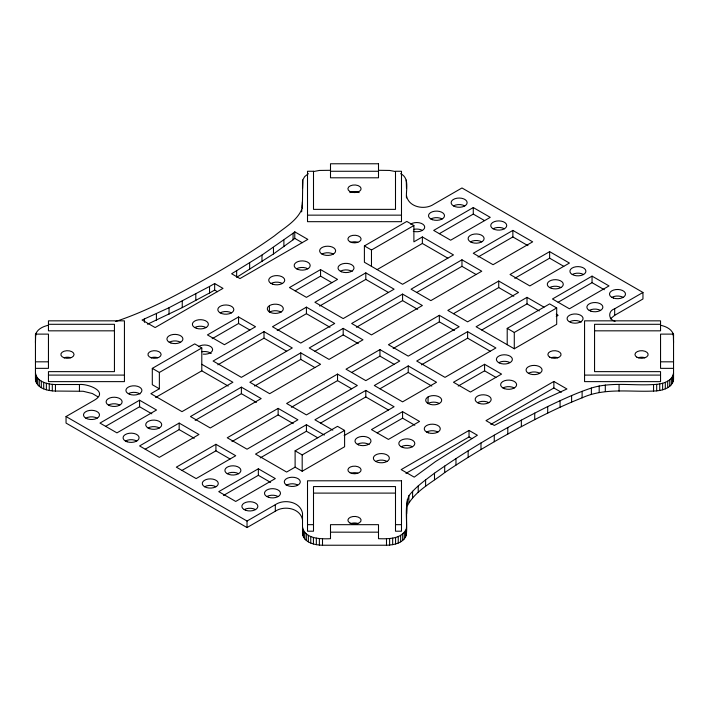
<?xml version="1.0" encoding="UTF-8"?>
<svg xmlns="http://www.w3.org/2000/svg" width="709" height="709" viewBox="0 0 709 709"><rect width="100%" height="100%" fill="white"/><g stroke="black" fill="none" stroke-linecap="round" stroke-linejoin="round"><path stroke-width="1.06" d="M302.388 204.963L302.371 208.278L302.752 180.033L304.684 176.603L308.362 173.678M302.513 519.83C300.394 508.167 284.176 505.189 275.314 511.242L247.033 527.567L66.043 423.078L66.043 416.546L247.033 521.035L275.314 504.711C284.176 498.657 300.394 501.635 302.513 513.298L302.513 533.691C303.753 542.677 314.885 545.106 322.506 545.23L386.494 545.23C393.823 545.053 403.253 543.112 406.248 535.49C407.781 522.373 404.095 508.282 408.889 495.768C415.864 486.649 425.453 480.055 434.493 473.187C470.306 447.911 508.513 426.144 547.702 406.567C561.945 399.699 576.346 393.016 591.377 388.036C611.433 381.69 632.951 385.918 653.556 384.517C661.178 384.393 672.3 381.965 673.55 372.969M406.487 533.691L406.629 507.254M301.653 211.876L302.371 201.746M406.629 513.777L407.347 499.304M35.45 336.031C35.92 329.65 42.806 326.468 48.301 325.28M35.45 342.562L35.698 334.223M406.248 535.49L406.487 527.159M407.347 505.836C415.164 490.788 431.79 482.74 444.694 472.575C465.122 458.767 486.285 446.094 507.795 434.05C531.945 420.765 556.432 407.923 582.116 397.829C604.555 387.539 629.778 392.174 653.556 391.049C661.178 390.916 672.3 388.497 673.55 379.501L673.55 334.116L660.549 334.116L660.549 368.352L673.55 368.352M302.513 527.159C304.905 539.15 320.964 539.07 330.5 538.698L330.5 524.669L378.5 524.669L378.5 538.698C387.956 538.946 401.719 539.283 406.248 528.967M301.653 209.696C296.318 221.376 284.025 227.899 274.507 235.813C255.293 249.559 235.149 261.94 214.738 273.807C182.771 291.665 150.565 309.957 115.673 321.496M610.289 318.926L614.676 315.319L642.957 298.985L642.957 292.454L461.967 187.965L433.686 204.289C424.824 210.343 408.606 207.365 406.487 195.702M293.065 233.261L294.776 231.852L307.839 239.394L239.97 278.575L231.63 273.763L261.984 255.054L293.065 233.261L293.065 239.784L273.47 253.964L236.664 277.334L236.664 270.803M293.065 239.784L294.776 238.384L294.776 231.852M269.686 305.535L269.934 305.366A8.003 4.617 0 0 1 280.48 305.26A8.003 4.617 0 0 1 282.04 311.278L279.638 312.669A8.003 4.617 0 0 1 269.207 311.765A8.003 4.617 0 0 1 269.393 305.676L269.393 312.208M269.686 312.066L269.934 311.898A8.003 4.617 0 0 1 281.234 312.208M428.059 396.969L426.96 397.722A8.003 4.617 0 0 0 428.52 403.74A8.003 4.617 0 0 0 439.066 403.634L439.607 403.324A8.003 4.617 0 0 0 439.793 397.235A8.003 4.617 0 0 0 429.362 396.331L428.059 396.969L428.059 403.501L429.362 402.863A8.003 4.617 0 0 1 439.066 403.332M642.957 292.454L614.676 308.787C607.746 310.905 608.216 319.635 615.066 321.31M66.043 416.546L94.324 400.213C109.576 391.421 87.42 383.569 79.443 384.517L55.444 384.517C47.822 384.393 36.7 381.965 35.45 372.969M238.552 316.95L207.445 334.905L224.416 344.707L255.524 326.743L238.552 316.95L238.552 323.481L212.159 338.716M320.565 269.597L289.458 287.562L306.421 297.355L337.528 279.399L320.565 269.597L320.565 276.129L295.112 290.823M201.79 347.968L159.365 372.455L159.365 388.789L152.302 384.703L152.302 368.379L194.718 343.883L201.79 347.968L201.79 370.825L155.599 397.492M364.399 245.926L406.815 221.43L413.888 225.515L413.888 241.84L422.369 236.948L453.476 254.903L402.579 284.291L364.399 262.25L364.399 245.926L371.472 250.002L413.888 225.515M139.576 400.213L99.978 423.078L116.95 432.871L156.538 410.015L139.576 400.213L139.576 406.744L105.641 426.339M159.365 388.789L150.884 393.681L181.991 411.645L232.898 382.257L201.79 364.293M473.275 207.551L433.686 230.416L450.649 240.209L490.247 217.353L473.275 207.551L473.275 214.083L439.341 233.678M264.005 331.644L213.099 361.032L241.379 377.356L292.285 347.968L264.005 331.644L264.005 338.175L217.814 364.843M306.421 307.148L272.486 326.743L300.767 343.067L334.701 323.481L306.421 307.148L306.421 313.679L277.201 330.554M365.809 272.868L314.911 302.256L343.191 318.58L394.089 289.192L365.809 272.868L365.809 279.399L319.617 306.066M377.126 269.597L422.369 243.471L447.822 258.173M179.164 423.078L139.576 445.934L159.365 457.358L198.963 434.502L179.164 423.078L179.164 429.61L145.23 449.196M241.379 387.158L190.473 416.546L210.272 427.97L261.178 398.582L241.379 387.158L241.379 393.681L195.188 420.357M300.767 352.869L249.86 382.257L269.659 393.681L320.565 364.293L300.767 352.869L300.767 359.401L254.575 386.068M343.191 328.373L309.248 347.968L329.047 359.401L362.981 339.806L343.191 328.373L343.191 334.905L314.911 351.239M402.579 294.093L351.673 323.481L371.472 334.905L422.369 305.517L402.579 294.093L402.579 300.616L356.388 327.292M461.967 259.804L411.06 289.192L430.859 300.616L481.757 271.228L461.967 259.804L461.967 266.336L416.715 292.454M512.864 230.416L473.275 253.273L493.074 264.696L532.663 241.84L512.864 230.416L512.864 236.948L477.99 257.083M215.926 444.304L176.337 467.16L196.136 478.584L235.725 455.727L215.926 444.304L215.926 450.827L181.991 470.421M278.141 408.384L227.243 437.772L247.033 449.196L297.94 419.808L278.141 408.384L278.141 414.907L231.958 441.583M337.528 374.095L286.631 403.483L306.421 414.907L357.327 385.519L337.528 374.095L337.528 380.627L291.346 407.294M379.953 349.599L346.019 369.194L365.809 380.627L399.752 361.032L379.953 349.599L379.953 356.131L351.673 372.464M439.341 315.319L388.435 344.707L408.233 356.131L459.14 326.743L439.341 315.319L439.341 321.842L393.149 348.518M498.728 281.03L447.822 310.418L467.621 321.842L518.527 292.454L498.728 281.03L498.728 287.562L453.476 313.679M549.635 251.642L510.037 274.498L529.836 285.922L569.424 263.066L549.635 251.642L549.635 258.173L514.752 278.309M324.332 435.051L306.421 424.709L255.524 454.097L286.631 472.052L295.112 467.16L302.185 471.237L344.601 446.75L344.601 430.425L337.528 426.339L295.112 450.827L295.112 467.16M344.131 435.592L394.089 406.744L365.809 390.42L314.911 419.808L332.822 430.15M408.233 365.933L374.299 385.519L402.579 401.852L436.514 382.257L408.233 365.933L408.233 372.464L379.953 388.789M467.621 331.644L416.715 361.032L444.995 377.356L495.901 347.968L467.621 331.644L467.621 338.175L421.43 364.843M543.971 307.148L527.009 297.355L476.102 326.743L514.282 348.784L556.698 324.297L556.698 307.963L549.635 303.886L507.21 328.373L507.21 344.707M260.23 457.908L306.421 431.24L317.738 437.772M320.565 423.078L365.809 396.951L388.435 410.015M481.757 330.013L527.009 303.886L539.265 310.959M258.351 468.791L218.753 491.647L235.725 501.449L275.314 478.584L258.351 468.791L258.351 475.322L223.468 495.458M592.05 276.129L552.462 298.985L569.424 308.787L609.022 285.922L592.05 276.129L592.05 282.661L558.116 302.256M295.112 450.827L302.185 454.912L344.601 430.425M507.21 328.373L514.282 332.459L556.698 307.963M556.228 316.4L558.116 315.319L556.228 314.229M402.579 411.645L371.472 429.601L388.435 439.403L419.542 421.438L402.579 411.645L402.579 418.177L377.126 432.871M484.584 364.293L453.476 382.257L470.448 392.05L501.555 374.095L484.584 364.293L484.584 370.825L458.191 386.068M469.03 430.425L401.161 469.606L414.224 477.148L435.53 461.568L477.37 435.237L469.03 430.425L469.03 436.957L405.938 473.382M553.871 381.442L486.002 420.623L494.341 425.435L539.948 401.285L566.934 388.984L553.871 381.442L553.871 387.974L490.779 424.399M209.536 286.463L214.659 283.565L222.998 288.377L155.129 327.558L142.066 320.016L169.052 307.715L209.536 286.463L209.536 292.994L182.248 307.617L147.481 324.235M209.536 292.994L214.659 290.087L217.441 291.7M313.422 171.56L319.378 170.444L330.5 170.302M378.5 170.302L389.622 170.444L395.578 171.56M330.5 171.268L378.5 171.268M307.511 215.146L401.489 215.146M48.451 324.305L114.441 324.305L114.441 371.64L48.451 371.64L48.451 381.628L124.438 381.628L124.438 320.84L48.451 320.84L48.451 330.828L114.441 330.828M660.549 324.305L594.559 324.305L594.559 371.64L660.549 371.64L660.549 381.628L584.562 381.628L584.562 320.84L660.549 320.84L660.549 330.828L594.559 330.828M35.45 361.82L48.451 361.82M660.549 361.82L673.55 361.82M35.45 368.352L48.451 368.352L48.451 334.116L35.45 334.116L35.45 379.501C36.7 388.497 47.822 390.916 55.444 391.049L83.157 391.271L92.338 393.522L97.78 396.739M48.451 375.096L124.438 375.096M584.562 375.096L660.549 375.096M313.502 493.101L395.498 493.101M307.511 524.669L313.502 524.669M395.498 524.669L401.489 524.669M330.5 532.167L378.5 532.167M660.699 325.28C666.194 326.468 673.08 329.65 673.55 336.031M473.275 214.083L484.584 220.614M512.864 236.948L527.948 245.651M549.635 258.173L563.77 266.336M592.05 282.661L604.307 289.733M461.967 266.336L476.102 274.498M498.728 287.562L513.812 296.265M294.776 238.384L302.238 242.691M365.809 279.399L388.435 292.454M402.579 300.616L417.654 309.328M439.341 321.842L454.425 330.554M467.621 338.175L490.247 351.239M553.871 387.974L561.342 392.281M320.565 276.129L331.874 282.661M484.584 370.825L495.901 377.356M306.421 313.679L329.995 327.292M343.191 334.905L358.267 343.617M379.953 356.131L394.089 364.293M408.233 372.464L431.799 386.068M469.03 436.957L471.813 438.561M238.552 323.481L249.86 330.013M264.005 338.175L286.631 351.239M300.767 359.401L314.911 367.563M337.528 380.627L351.673 388.789M402.579 418.177L414.827 425.249M201.79 370.825L228.183 386.068M241.379 393.681L256.463 402.393M278.141 414.907L293.225 423.619M152.302 368.379L159.365 372.455M139.576 406.744L151.823 413.826M179.164 429.61L194.248 438.313M215.926 450.827L230.071 458.998M258.351 475.322L270.599 482.395M400.638 173.678C409.935 178.119 405.734 190.047 406.487 197.962M673.55 342.562L673.302 334.223M406.487 188.372L406.248 180.033M673.302 374.777L673.302 381.309M672.575 332.459L672.575 334.639M672.575 376.541L672.575 383.073M671.37 378.216L671.37 384.748M669.73 379.758L669.73 386.29M667.692 381.132L667.692 387.663M665.308 382.311L665.308 388.842M662.631 383.259L662.631 389.79M659.733 383.95L659.733 390.482M656.685 384.375L656.685 390.907M653.556 384.517L653.556 391.049M619.072 384.597L619.072 391.129M614.676 308.787L614.676 315.319M605.309 385.014L605.309 391.545M599.185 385.9L599.185 392.432M591.377 388.036L591.377 394.567M582.116 391.297L582.116 397.829M571.614 395.551L571.614 402.083M560.066 400.682L560.066 407.214M547.702 406.567L547.702 413.099M534.728 413.09L534.728 419.622M527.009 297.355L527.009 303.886M521.354 420.109L521.354 426.641M514.282 332.459L514.282 348.784M507.795 427.518L507.795 434.05M494.262 435.193L494.262 441.725M480.977 443.001L480.977 449.533M468.144 450.827L468.144 457.358M455.976 458.555L455.976 465.086M444.694 466.043L444.694 472.575M434.493 473.187L434.493 479.709M425.604 479.851L425.604 486.383M422.369 236.948L422.369 243.471M418.23 485.913L418.23 492.445M412.594 491.266L412.594 497.789M408.889 495.768L408.889 502.3M405.513 530.722L405.513 537.254M404.316 532.397L404.316 538.929M402.677 533.939L402.677 540.471M400.638 535.322L400.638 541.853M398.245 536.5L398.245 543.032M395.578 537.44L395.578 543.971M392.671 538.14L392.671 544.672M389.622 538.556L389.622 545.088M386.494 538.698L386.494 545.23M371.472 250.002L371.472 266.336M365.809 390.42L365.809 396.951M322.506 538.698L322.506 545.23M319.378 538.556L319.378 545.088M316.329 538.14L316.329 544.672M313.422 537.44L313.422 543.971M310.755 536.5L310.755 543.032M308.362 535.322L308.362 541.853M306.421 424.709L306.421 431.24M306.323 533.939L306.323 540.471M304.684 532.397L304.684 538.929M303.487 530.722L303.487 537.254M302.752 180.033L302.513 188.372L302.513 181.841M302.752 528.967L302.752 535.49M302.185 454.912L302.185 471.237M283.892 240.138L283.892 246.67M275.314 504.711L275.314 511.242M273.47 247.432L273.47 253.964M261.984 255.054L261.984 261.586M249.648 262.879L249.648 269.411M247.033 521.035L247.033 527.567M214.659 283.565L214.659 290.087M195.808 293.969L195.808 300.501M182.248 301.086L182.248 307.617M169.052 307.715L169.052 314.247M156.414 313.733L156.414 320.264M144.494 319.032L144.494 322.294M79.443 384.517L79.443 391.049M55.444 384.517L55.444 391.049M52.315 384.375L52.315 390.907M49.267 383.95L49.267 390.482M46.369 383.259L46.369 389.79M43.692 382.311L43.692 388.842M41.308 381.132L41.308 387.663M39.27 379.758L39.27 386.29M37.63 378.216L37.63 384.748M36.425 332.459L36.425 334.639M36.425 376.541L36.425 383.073M35.698 374.777L35.698 381.309M351.203 523.464A6.603 3.811 0 0 1 357.797 523.464M351.203 473.187A6.603 3.811 0 0 1 357.797 473.187M286.179 485.399A8.003 4.617 0 0 1 297.452 484.859M357.815 444.038A8.003 4.617 0 0 1 369.088 444.578M204.617 486.746A8.003 4.617 0 0 0 218 484.681A8.003 4.617 0 0 0 208.207 479.027A8.003 4.617 0 0 0 204.617 486.746A8.003 4.617 0 0 1 215.926 486.746M227.243 473.692A8.003 4.617 0 0 0 240.626 471.618A8.003 4.617 0 0 0 230.824 465.964A8.003 4.617 0 0 0 227.243 473.692A8.003 4.617 0 0 1 238.552 473.692M244.206 509.611A8.003 4.617 0 0 1 255.524 509.611M266.832 496.548A8.003 4.617 0 0 1 278.141 496.548M401.161 446.75A8.003 4.617 0 0 1 412.47 446.75M426.614 432.056A8.003 4.617 0 0 1 437.923 432.056M375.708 461.444A8.003 4.617 0 0 0 389.09 459.37A8.003 4.617 0 0 0 379.297 453.716A8.003 4.617 0 0 0 375.708 461.444A8.003 4.617 0 0 1 387.025 461.444M64.147 357.735A6.603 3.811 0 0 1 70.74 357.735M151.23 357.735A6.603 3.811 0 0 1 157.832 357.735M128.746 393.424A8.003 4.617 0 0 1 140.019 393.965M201.914 351.788A8.003 4.617 0 0 1 211.185 353.499M198.511 346.621A8.003 4.617 0 0 1 212.142 348.039A8.003 4.617 0 0 1 203.191 354.146M85.842 418.177A8.003 4.617 0 0 0 99.225 416.103A8.003 4.617 0 0 0 89.431 410.449A8.003 4.617 0 0 0 85.842 418.177A8.003 4.617 0 0 1 97.151 418.177M108.468 405.114A8.003 4.617 0 0 0 121.851 403.04A8.003 4.617 0 0 0 112.049 397.386A8.003 4.617 0 0 0 108.468 405.114A8.003 4.617 0 0 1 119.777 405.114M148.057 427.97A8.003 4.617 0 0 1 159.365 427.97M125.431 441.033A8.003 4.617 0 0 1 136.748 441.033M220.171 312.864A8.003 4.617 0 0 0 233.553 310.799A8.003 4.617 0 0 0 223.76 305.136A8.003 4.617 0 0 0 220.171 312.864A8.003 4.617 0 0 1 231.48 312.864M194.718 327.558A8.003 4.617 0 0 1 206.027 327.558M169.265 342.252A8.003 4.617 0 0 1 180.582 342.252M349.829 192.609A6.603 3.811 0 0 1 359.171 192.609M351.203 242.283A6.603 3.811 0 0 1 357.797 242.283M414.012 229.335A8.003 4.617 0 0 1 421.882 230.159M340.852 270.971A8.003 4.617 0 0 1 352.125 271.512M410.608 224.159A8.003 4.617 0 0 1 421.332 223.379A8.003 4.617 0 0 1 423.627 229.477A8.003 4.617 0 0 1 413.303 231.32M453.476 205.92A8.003 4.617 0 0 0 466.859 203.855A8.003 4.617 0 0 0 457.066 198.192A8.003 4.617 0 0 0 453.476 205.92A8.003 4.617 0 0 1 464.794 205.92M493.074 228.777A8.003 4.617 0 0 0 506.456 226.712A8.003 4.617 0 0 0 496.654 221.057A8.003 4.617 0 0 0 493.074 228.777A8.003 4.617 0 0 1 504.383 228.777M470.448 241.84A8.003 4.617 0 0 1 481.757 241.84M430.859 218.984A8.003 4.617 0 0 1 442.168 218.984M296.53 268.782A8.003 4.617 0 0 1 307.839 268.782M271.077 283.476A8.003 4.617 0 0 1 282.386 283.476M321.975 254.088A8.003 4.617 0 0 0 335.357 252.014A8.003 4.617 0 0 0 325.564 246.36A8.003 4.617 0 0 0 321.975 254.088A8.003 4.617 0 0 1 333.292 254.088M638.26 357.735A6.603 3.811 0 0 1 644.853 357.735M551.168 357.735A6.603 3.811 0 0 1 557.77 357.735M569.912 321.585A8.003 4.617 0 0 1 581.185 322.125M499.827 362.131A8.003 4.617 0 0 1 509.549 362.405M572.252 274.498A8.003 4.617 0 0 0 585.634 272.424A8.003 4.617 0 0 0 575.841 266.77A8.003 4.617 0 0 0 572.252 274.498A8.003 4.617 0 0 1 583.569 274.498M549.635 287.562A8.003 4.617 0 0 1 560.943 287.562M611.849 297.355A8.003 4.617 0 0 1 623.158 297.355M589.223 310.418A8.003 4.617 0 0 1 600.532 310.418M502.973 387.974A8.003 4.617 0 0 1 514.282 387.974M477.52 402.668A8.003 4.617 0 0 1 488.829 402.668M528.418 373.28A8.003 4.617 0 0 0 541.8 371.206A8.003 4.617 0 0 0 532.007 365.552A8.003 4.617 0 0 0 528.418 373.28A8.003 4.617 0 0 1 539.735 373.28M378.5 163.77L330.5 163.77L330.5 177.799L378.5 177.799L378.5 163.77M313.502 171.268L307.511 171.268L307.511 221.678L401.489 221.678L401.489 171.268L395.498 171.268L395.498 209.368L313.502 209.368L313.502 171.268M401.489 480.799L307.511 480.799L307.511 531.201L313.502 531.201L313.502 486.569L395.498 486.569L395.498 531.201L401.489 531.201L401.489 480.799M349.829 522.923A6.603 3.811 0 0 0 360.872 521.212A6.603 3.811 0 0 0 352.79 516.551A6.603 3.811 0 0 0 349.829 522.923M349.829 472.646A6.603 3.811 0 0 0 360.872 470.936A6.603 3.811 0 0 0 352.79 466.274A6.603 3.811 0 0 0 349.829 472.646M287.118 485.373A8.003 4.617 0 0 0 300.155 482.678A8.003 4.617 0 0 0 289.582 477.503A8.003 4.617 0 0 0 287.118 485.373M358.426 444.827A8.003 4.617 0 0 0 370.958 441.415A8.003 4.617 0 0 0 359.569 436.859A8.003 4.617 0 0 0 358.426 444.827M245.863 510.338A8.003 4.617 0 0 0 257.863 506.341A8.003 4.617 0 0 0 245.863 502.344A8.003 4.617 0 0 0 245.863 510.338M268.489 497.284A8.003 4.617 0 0 0 280.489 493.278A8.003 4.617 0 0 0 268.489 489.281A8.003 4.617 0 0 0 268.489 497.284M402.818 447.485A8.003 4.617 0 0 0 414.818 443.479A8.003 4.617 0 0 0 402.818 439.483A8.003 4.617 0 0 0 402.818 447.485M428.271 432.791A8.003 4.617 0 0 0 440.271 428.785A8.003 4.617 0 0 0 428.271 424.788A8.003 4.617 0 0 0 428.271 432.791M64.147 357.797A6.603 3.811 0 0 0 74.046 354.5A6.603 3.811 0 0 0 64.147 351.203A6.603 3.811 0 0 0 64.147 357.797M151.23 357.797A6.603 3.811 0 0 0 161.129 354.5A6.603 3.811 0 0 0 151.23 351.203A6.603 3.811 0 0 0 151.23 357.797M129.357 394.213A8.003 4.617 0 0 0 141.889 390.801A8.003 4.617 0 0 0 130.5 386.245A8.003 4.617 0 0 0 129.357 394.213M127.088 441.769A8.003 4.617 0 0 0 139.088 437.772A8.003 4.617 0 0 0 127.088 433.766A8.003 4.617 0 0 0 127.088 441.769M149.714 428.706A8.003 4.617 0 0 0 161.714 424.709A8.003 4.617 0 0 0 149.714 420.712A8.003 4.617 0 0 0 149.714 428.706M196.375 328.294A8.003 4.617 0 0 0 208.375 324.297A8.003 4.617 0 0 0 196.375 320.3A8.003 4.617 0 0 0 196.375 328.294M170.922 342.988A8.003 4.617 0 0 0 182.922 338.991A8.003 4.617 0 0 0 170.922 334.994A8.003 4.617 0 0 0 170.922 342.988M349.829 191.465A6.603 3.811 0 0 0 360.872 189.755A6.603 3.811 0 0 0 352.79 185.093A6.603 3.811 0 0 0 349.829 191.465M349.829 241.742A6.603 3.811 0 0 0 360.872 240.032A6.603 3.811 0 0 0 352.79 235.37A6.603 3.811 0 0 0 349.829 241.742M341.454 271.76A8.003 4.617 0 0 0 353.986 268.348A8.003 4.617 0 0 0 342.607 263.792A8.003 4.617 0 0 0 341.454 271.76M432.517 219.719A8.003 4.617 0 0 0 444.508 215.722A8.003 4.617 0 0 0 432.517 211.716A8.003 4.617 0 0 0 432.517 219.719M472.105 242.575A8.003 4.617 0 0 0 484.105 238.578A8.003 4.617 0 0 0 472.105 234.582A8.003 4.617 0 0 0 472.105 242.575M298.179 269.517A8.003 4.617 0 0 0 310.179 265.521A8.003 4.617 0 0 0 298.179 261.515A8.003 4.617 0 0 0 298.179 269.517M272.735 284.212A8.003 4.617 0 0 0 284.726 280.215A8.003 4.617 0 0 0 272.735 276.209A8.003 4.617 0 0 0 272.735 284.212M636.886 357.194A6.603 3.811 0 0 0 647.929 355.484A6.603 3.811 0 0 0 639.846 350.822A6.603 3.811 0 0 0 636.886 357.194M549.803 357.194A6.603 3.811 0 0 0 560.846 355.484A6.603 3.811 0 0 0 552.763 350.822A6.603 3.811 0 0 0 549.803 357.194M570.523 322.373A8.003 4.617 0 0 0 583.055 318.961A8.003 4.617 0 0 0 571.667 314.406A8.003 4.617 0 0 0 570.523 322.373M499.216 362.919A8.003 4.617 0 0 0 512.252 360.216A8.003 4.617 0 0 0 501.68 355.049A8.003 4.617 0 0 0 499.216 362.919M613.507 298.09A8.003 4.617 0 0 0 625.498 294.093A8.003 4.617 0 0 0 613.507 290.087A8.003 4.617 0 0 0 613.507 298.09M590.881 311.154A8.003 4.617 0 0 0 602.88 307.148A8.003 4.617 0 0 0 590.881 303.151A8.003 4.617 0 0 0 590.881 311.154M551.292 288.288A8.003 4.617 0 0 0 563.283 284.291A8.003 4.617 0 0 0 551.292 280.294A8.003 4.617 0 0 0 551.292 288.288M504.622 388.7A8.003 4.617 0 0 0 516.622 384.703A8.003 4.617 0 0 0 504.622 380.706A8.003 4.617 0 0 0 504.622 388.7M479.178 403.403A8.003 4.617 0 0 0 491.169 399.397A8.003 4.617 0 0 0 479.178 395.4A8.003 4.617 0 0 0 479.178 403.403"/></g></svg>
